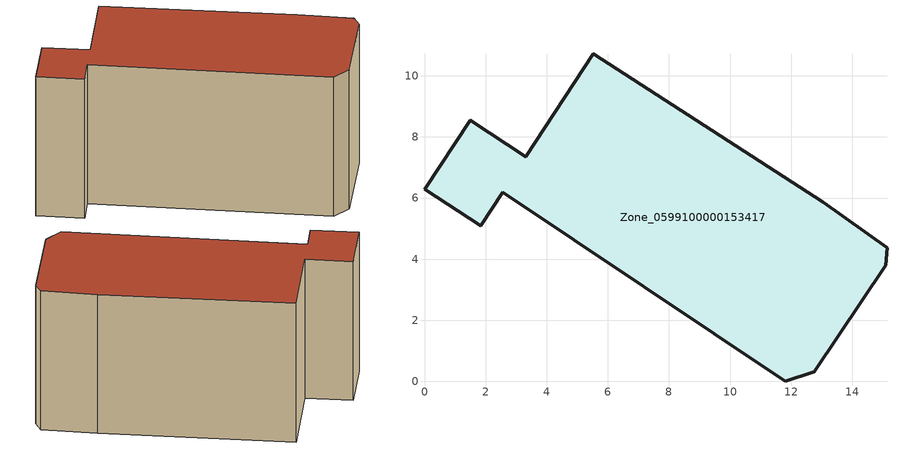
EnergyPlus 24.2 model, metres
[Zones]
Zone_0599100000153417
 floor ground (C_G): 2.56,6.2 1.84,5.09 0,6.29 1.49,8.54 3.31,7.36 5.52,10.73 13.04,5.87 15.13,4.37 15.09,3.8 12.75,0.31 11.8,0 z0
 wall outside (C_F): 1.84,5.09 2.56,6.2 11.8,0 12.75,0.31 15.09,3.8 15.13,4.37 13.04,5.87 5.52,10.73 3.31,7.36 1.49,8.54 0,6.29 1.84,5.09 z0:7.15
 roof outside (C_R): 15.09,3.8 15.13,4.37 13.04,5.87 5.52,10.73 3.31,7.36 1.49,8.54 0,6.29 1.84,5.09 2.56,6.2 11.8,0 12.75,0.31 z7.15
[BUILDING]
Pand.0599100000153417: North Axis=0; Terrain=City; Loads Convergence Tolerance Value=0.04; Temperature Convergence Tolerance Value=0.4; Solar Distribution=FullExterior; Maximum Number of Warmup Days=25; Minimum Number of Warmup Days=1
[Site:Location]
Rotterdam.The.Hague.AP_ZH_NLD Design_Conditions: Latitude=51.96; Longitude=4.45; Time Zone=1; Elevation=-4.5
[SITE:GROUNDTEMPERATURE:BUILDINGSURFACE]
18, 18, 18, 18, 18, 18, 18, 18, 18, 18, 18, 18
[MATERIAL] Thermal Absorptance=0.9; Solar Absorptance=0.7; Visible Absorptance=0.7
Name | Roughness | Thickness | Conductivity | Density | Specific Heat
G.TI.1975-1991 | MediumSmooth | 0.15 | 0.288461 | 540 | 1210
F.TI.1975-1991 | Rough | 0.3 | 0.230769 | 1920 | 840
R.TI.1975-1991 | MediumRough | 0.2 | 0.153846 | 1500 | 1000
[CONSTRUCTION]
C_G: G.TI.1975-1991
C_F: F.TI.1975-1991
C_R: R.TI.1975-1991
[ZONE]
Zone_0599100000153417: Type=1; Multiplier=1; Ceiling Height=Autocalculate; Volume=Autocalculate; Floor Area=autocalculate; Part of Total Floor Area=Yes
[ZONEINFILTRATION:DESIGNFLOWRATE]
Infil_Zone_0599100000153417: Zone or ZoneList or Space or SpaceList=Zone_0599100000153417; Schedule=AlwaysOn; Design Flow Rate Calculation Method=Flow/Area; Flow Rate per Floor Area=0.003; Constant Term Coefficient=1; Temperature Term Coefficient=0; Velocity Term Coefficient=0; Velocity Squared Term Coefficient=0
[HVACTEMPLATE:ZONE:IDEALLOADSAIRSYSTEM]
Zone_0599100000153417: Maximum Heating Supply Air Temperature=50; Minimum Cooling Supply Air Temperature=13; Maximum Heating Supply Air Humidity Ratio=0.0156; Minimum Cooling Supply Air Humidity Ratio=0.0077; Heating Limit=NoLimit; Cooling Limit=NoLimit; Dehumidification Control Type=ConstantSensibleHeatRatio; Cooling Sensible Heat Ratio=0.7; Dehumidification Setpoint=60; Humidification Control Type=None; Humidification Setpoint=30; Outdoor Air Method=None; Outdoor Air Flow Rate per Person=0.00944; Outdoor Air Flow Rate per Zone Floor Area=0; Outdoor Air Flow Rate per Zone=0; Demand Controlled Ventilation Type=None; Outdoor Air Economizer Type=NoEconomizer; Heat Recovery Type=None; Sensible Heat Recovery Effectiveness=0.7; Latent Heat Recovery Effectiveness=0.65
[ZONECONTROL:THERMOSTAT]
ThermostatControl_Zone_0599100000153417: Zone or ZoneList=Zone_0599100000153417; Control Type Schedule=DualSetpointControlType; Control 1=Thermostat_Zone_0599100000153417; Temperature Difference Between Cutout And Setpoint=0
[THERMOSTATSETPOINT:DUALSETPOINT]
Thermostat_Zone_0599100000153417: Heating Setpoint Temperature Schedule=HeatingSetpoint_Zone_0599100000153417; Cooling Setpoint Temperature Schedule=CoolingSetpoint_Zone_0599100000153417
[SCHEDULE:COMPACT]
HeatingSetpoint_Zone_0599100000153417: Through: 12/31, For: AllDays, Until: 24:00, 21
CoolingSetpoint_Zone_0599100000153417: Through: 12/31, For: AllDays, Until: 24:00, 24
DualSetpointControlType: Through: 12/31, For: AllDays, Until: 24:00, 4
AlwaysOn: Through: 12/31, For: AllDays, Until: 24:00, 1
